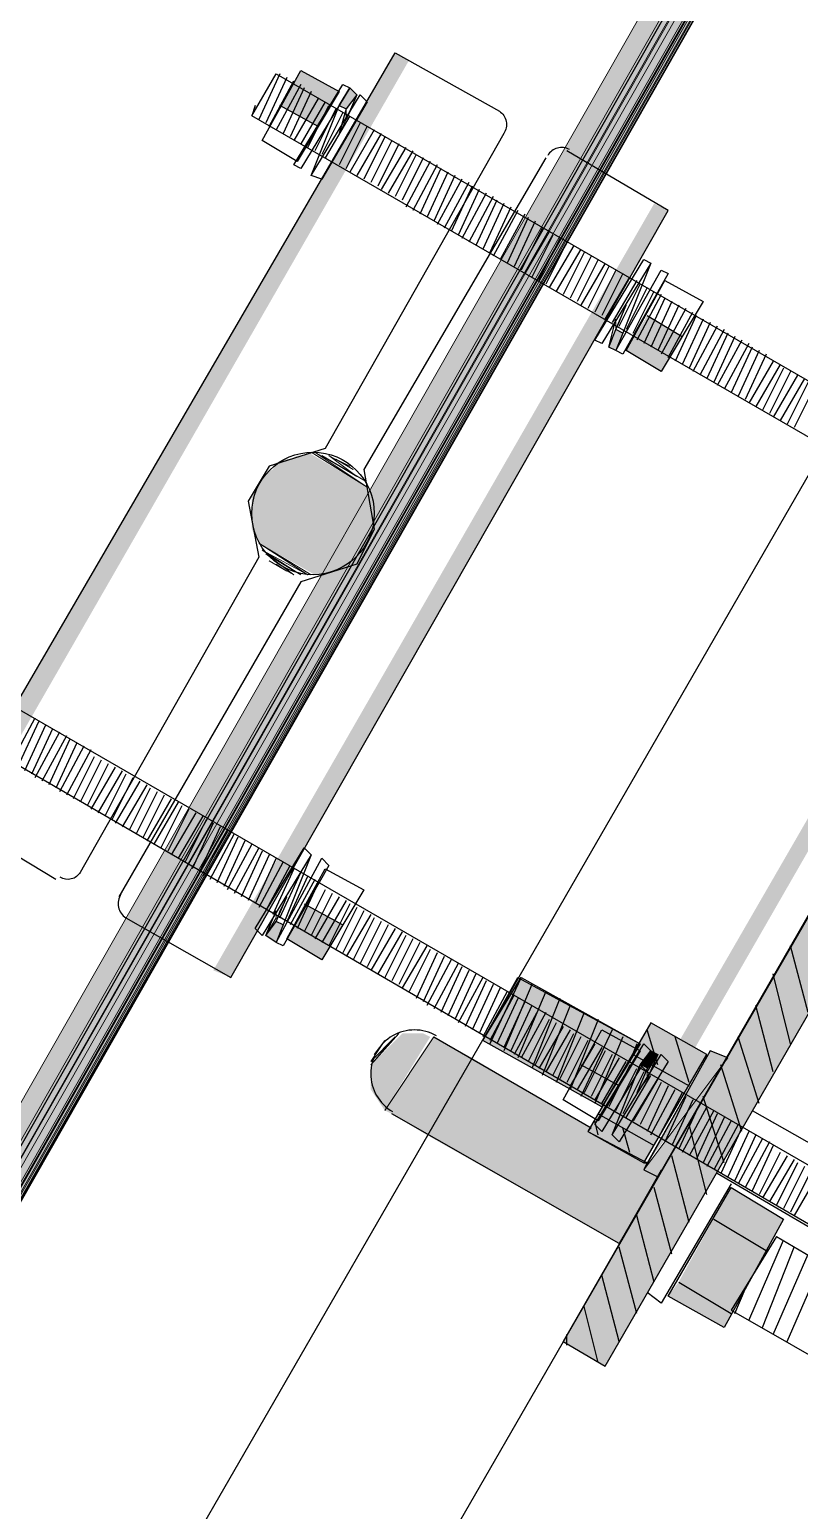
# Model space of a CAD drawing. Header units: feet. Extents: x -17 to 661, y -41 to 600.
# Drawn here: x 654.7316 to 654.915, y 569.7749 to 570.1273 of the extents above; entities that cross this region are included whole.
import ezdxf

# ---------------------------------------------------------------- set-up
doc = ezdxf.new("R2010")
doc.units = ezdxf.units.FT
doc.header["$MEASUREMENT"] = 0
doc.layers.add('PDF2_0', color=7, linetype='Continuous', true_color=0x767676)
doc.layers.add('PDF2_x-model-project-components-MET$Enclosure$Exteriopr$Views', color=7, linetype='Continuous')

msp = doc.modelspace()

# ---------------------------------------------------------------- linework, layer by layer
at = {"layer": 'PDF2_0', "color": 7, "lineweight": 25}
msp.add_lwpolyline([(655.4671976301834, 570.974439222131), (654.0653199465014, 568.545832981787), (654.1111569465029, 568.5199975817873), (655.5129357465012, 570.9485251817873), (655.4673059832567, 570.9743778320662)], dxfattribs=at)
at = {"layer": 'PDF2_0', "color": 252, "lineweight": 25}
for points in [[(654.7378737465006, 569.925109981787), (654.7128717465021, 569.940111181787), (654.8187135465014, 570.1217923817871), (654.8435078943039, 570.107955692557, -0.4150825534208752), (654.8445489465012, 570.1026241817872), (654.8020455465012, 570.0276181817871), (654.7887111465025, 570.0234511817871), (654.783710746502, 570.015117181787), (654.7862109465023, 570.0017827817874), (654.7437075465023, 569.9267767817873, -0.4150559554871052), (654.7389156090103, 569.9256123719751)], [(654.7533829201348, 569.9215775908019, 0.4150825534379539), (654.7545417465008, 569.915942581787), (654.7795437465029, 569.901774781787), (654.8837187464997, 570.0842893817871), (654.8595501465024, 570.0984571817871)], [(654.9037203465014, 569.8701055817874), (654.9345561465016, 569.8526041817872, 0.9999990702729509), (655.0051847493014, 569.974847723885)]]:
    msp.add_lwpolyline(points, format="xyb", dxfattribs=at)
for points in [[(655.0403979465009, 569.9592793817874), (654.7845441464997, 570.1067911817872), (654.7903779465014, 570.1167919817872), (655.0520655465007, 569.9659465817872), (655.1137371465011, 569.930110381787), (655.107903346503, 569.9201095817871)], [(654.7962117465031, 570.1176253817871), (654.8053791465027, 570.1126249817871), (654.7953783465018, 570.0959569817874), (654.7870443464999, 570.1009573817873)], [(654.8062125465003, 570.114291781787), (654.8078793465029, 570.113458381787), (654.7962117465031, 570.0942901817871), (654.7945449465005, 570.0951235817874)], [(654.8728845465012, 570.0501199817872), (654.8712177465022, 570.0509533817872), (654.8820519465007, 570.0701215817871), (654.8837187464997, 570.0692881817872)], [(654.8820519465007, 570.0459529817872), (654.8737179465024, 570.0509533817872), (654.882885346502, 570.0676213817869), (654.8920527465016, 570.0626209817874)], [(654.8587167465012, 569.8151011817872), (654.868717546502, 569.8092673817873), (655.008728746503, 570.0517867817871), (654.9987279465022, 570.0584539817874)], [(654.9595581465001, 569.8184347817873), (654.7037043465025, 569.9667799817871), (654.7095381465006, 569.976780781787), (654.9712257464998, 569.8259353817871), (655.0328973465002, 569.7900991817874), (655.0270635465022, 569.779264981787)], [(654.7920447465003, 569.9092753817872), (654.7903779465014, 569.9101087817871), (654.8012121464999, 569.930110381787), (654.8028789465025, 569.9284435817872)], [(654.8012121464999, 569.9059417817871), (654.7928781465016, 569.910942181787), (654.8020455465012, 569.9276101817873), (654.8112129465007, 569.9226097817873)], [(654.8928861465029, 569.883439981787), (654.8795517465005, 569.8909405817872), (654.8645505465029, 569.8651051817869), (654.8778849465016, 569.8576045817872)], [(654.8678841465007, 569.8892737817873), (654.8770515465003, 569.8842733817874), (654.8670507465031, 569.8676053817871), (654.8587167465012, 569.8726057817871)], [(654.8778849465016, 569.8859401817872), (654.8795517465005, 569.8842733817874), (654.8678841465007, 569.8651051817869), (654.8662173465018, 569.8667719817872)], [(654.8987199465009, 569.8517707817873), (654.911220946502, 569.8442701817871), (654.897053146502, 569.8184347817873), (654.8837187464997, 569.8259353817871)]]:
    msp.add_lwpolyline(points, close=True, dxfattribs=at)
for points in [[(654.7912113465027, 570.1167919817872), (654.7862109465023, 570.1059577817873)], [(654.7928781465016, 570.1159585817873), (654.7878777465012, 570.1051243817874)], [(654.7887111465025, 570.104290981787), (654.7945449465005, 570.1151251817873)], [(654.7962117465031, 570.114291781787), (654.7903779465014, 570.1034575817871)], [(654.7970451465007, 570.113458381787), (654.7920447465003, 570.1026241817872)], [(654.7987119464997, 570.1126249817871), (654.7937115465029, 570.1017907817873)], [(654.7987119464997, 570.0926233817872), (654.8103795465031, 570.1117915817872), (654.812046346502, 570.1101247817874), (654.8012121464999, 570.0917899817873), (654.7987119464997, 570.0926233817872), (654.8053791465027, 570.1092913817874), (654.8070459465016, 570.1084579817871)], [(654.8053791465027, 570.1092913817874), (654.8078793465029, 570.113458381787), (654.8095461465018, 570.1117915817872), (654.8070459465016, 570.1084579817871), (654.8053791465027, 570.1026241817872)], [(654.8095461465018, 570.1117915817872), (654.8070459465016, 570.1059577817873)], [(654.785377546501, 570.1092913817874), (654.7845441464997, 570.1067911817872)], [(654.8003787465022, 570.104290981787), (654.7912113465027, 570.1092913817874)], [(654.8003787465022, 570.1109581817873), (654.7945449465005, 570.1009573817873)], [(654.8020455465012, 570.1101247817874), (654.7962117465031, 570.100123981787)], [(654.797878546502, 570.099290581787), (654.8028789465025, 570.1092913817874)], [(654.8045457465014, 570.1084579817871), (654.799545346501, 570.0984571817871)], [(654.8062125465003, 570.1076245817871), (654.8012121464999, 570.0976237817872)], [(654.8078793465029, 570.1067911817872), (654.8020455465012, 570.0967903817873)], [(654.8095461465018, 570.1059577817873), (654.8037123465001, 570.0959569817869)], [(654.8103795465031, 570.1051243817874), (654.8053791465027, 570.0951235817874)], [(654.8070459465016, 570.0942901817871), (654.812046346502, 570.104290981787)], [(654.813713146501, 570.1034575817871), (654.8078793465029, 570.0934567817872)], [(654.8153799464999, 570.1026241817872), (654.8095461465018, 570.0926233817872)], [(654.8162133465012, 570.1017907817873), (654.8112129465007, 570.0917899817873)], [(654.8178801465001, 570.1009573817873), (654.8128797464997, 570.0909565817874)], [(654.8195469465027, 570.100123981787), (654.8145465465022, 570.090123181787)], [(654.8212137465016, 570.099290581787), (654.8153799464999, 570.0892897817871)], [(654.8228805465005, 570.0984571817871), (654.8170467465025, 570.0884563817872)], [(654.8237139465018, 570.0976237817872), (654.8187135465014, 570.0876229817873)], [(654.854549746502, 570.0967903817873), (654.8112129465007, 570.0226177817872), (654.813713146501, 570.0084499817872), (654.8095461465018, 570.0001159817871), (654.7962117465031, 569.9959489817875), (654.7528749465018, 569.9209429817874)], [(654.8253807465007, 570.0967903817873), (654.8203803465003, 570.0867895817873)], [(654.8270475464997, 570.0959569817869), (654.8212137465016, 570.085122781787)], [(654.8287143465022, 570.0951235817874), (654.8228805465005, 570.0842893817871)], [(654.8295477464999, 570.0942901817871), (654.8245473465031, 570.0834559817872)], [(654.8312145465025, 570.0934567817872), (654.826214146502, 570.0826225817873)], [(654.8328813465014, 570.0926233817872), (654.827880946501, 570.0817891817869)], [(654.8345481465003, 570.0917899817873), (654.8287143465022, 570.0809557817875)], [(654.8362149465029, 570.0909565817874), (654.8303811465012, 570.0801223817871)], [(654.8370483465005, 570.090123181787), (654.8320479465001, 570.0792889817872)], [(654.8387151465031, 570.0892897817871), (654.8337147465027, 570.0784555817872)], [(654.840381946502, 570.0884563817872), (654.8345481465003, 570.0776221817873)], [(654.842048746501, 570.0876229817873), (654.8362149465029, 570.0767887817874)], [(654.8428821465022, 570.0867895817873), (654.8378817465018, 570.075955381787)], [(654.8445489465012, 570.085956181787), (654.8395485465007, 570.0751219817871)], [(654.8462157465001, 570.085122781787), (654.8412153464997, 570.0742885817872)], [(654.8478825465027, 570.0842893817871), (654.842048746501, 570.0734551817873)], [(654.8495493465016, 570.0834559817872), (654.8437155464999, 570.0726217817873)], [(654.8503827465029, 570.0826225817873), (654.8453823465024, 570.071788381787)], [(654.8520495465018, 570.0817891817869), (654.8470491465014, 570.070954981787)], [(654.8537163465007, 570.0801223817871), (654.8487159465003, 570.0701215817871)], [(654.8553831464997, 570.0792889817872), (654.8495493465016, 570.0692881817872)], [(654.856216546501, 570.0784555817872), (654.8512161465005, 570.0684547817873)], [(654.8578833464999, 570.0776221817873), (654.8528829465031, 570.0676213817869)], [(654.8595501465024, 570.0767887817874), (654.854549746502, 570.0667879817875)], [(654.8612169465014, 570.075955381787), (654.8553831464997, 570.0659545817871)], [(654.8628837465003, 570.0751219817871), (654.8570499465022, 570.0651211817872)], [(654.8637171465016, 570.0742885817872), (654.8587167465012, 570.0642877817872)], [(654.8653839465005, 570.0734551817873), (654.8603835465001, 570.0634543817873)], [(654.8670507465031, 570.0726217817873), (654.8620503465027, 570.0626209817874)], [(654.868717546502, 570.071788381787), (654.8628837465003, 570.061787581787)], [(654.8695509464997, 570.070954981787), (654.8645505465029, 570.0609541817871)], [(654.8795517465005, 570.071788381787), (654.8678841465007, 570.0526201817875), (654.8662173465018, 570.0534535817869), (654.8778849465016, 570.0726217817873), (654.8795517465005, 570.071788381787), (654.8728845465012, 570.0551203817872), (654.8712177465022, 570.0559537817871)], [(654.8712177465022, 570.0701215817871), (654.8662173465018, 570.0601207817872)], [(654.8728845465012, 570.0692881817872), (654.8678841465007, 570.0592873817873)], [(654.868717546502, 570.0584539817874), (654.8745513465001, 570.0684547817873)], [(654.8762181465027, 570.0676213817869), (654.8703843465009, 570.057620581787)], [(654.8720511464999, 570.0567871817871), (654.8770515465003, 570.0667879817875)], [(654.8787183465029, 570.0659545817871), (654.8737179465024, 570.0559537817871)], [(654.8753847465014, 570.0551203817872), (654.8803851465018, 570.0651211817872)], [(654.8820519465007, 570.0642877817872), (654.8762181465027, 570.0534535817869)], [(654.882885346502, 570.0634543817873), (654.8778849465016, 570.0526201817875)], [(654.8845521465009, 570.0626209817874), (654.8795517465005, 570.0517867817871)], [(654.8728845465012, 570.0551203817872), (654.8712177465022, 570.0509533817872), (654.8695509464997, 570.0517867817871), (654.8712177465022, 570.0559537817871), (654.8737179465024, 570.061787581787)], [(654.8787183465029, 570.0592873817873), (654.8870523465012, 570.0542869817873)], [(654.8862189464999, 570.061787581787), (654.8812185465031, 570.0509533817872)], [(654.8878857465024, 570.0609541817871), (654.8820519465007, 570.0501199817872)], [(654.8837187464997, 570.0492865817873), (654.8895525465014, 570.0601207817872)], [(654.8903859465026, 570.0592873817873), (654.8853855465022, 570.0484531817874)], [(654.8695509464997, 570.0517867817871), (654.8712177465022, 570.0584539817874)], [(654.8920527465016, 570.0584539817874), (654.8870523465012, 570.047619781787)], [(654.8937195465005, 570.057620581787), (654.8887191465001, 570.0467863817871)], [(654.8953863465031, 570.0567871817871), (654.8895525465014, 570.0459529817872)], [(654.897053146502, 570.0559537817871), (654.8912193465003, 570.0451195817873)], [(654.8978865464996, 570.0551203817872), (654.8928861465029, 570.0442861817874)], [(654.8995533465022, 570.0542869817873), (654.8945529465018, 570.043452781787)], [(654.9012201465011, 570.0534535817869), (654.8953863465031, 570.0426193817871)], [(654.9028869465001, 570.0526201817875), (654.897053146502, 570.0417859817871)], [(654.9037203465014, 570.0517867817871), (654.8987199465009, 570.0409525817872)], [(654.9053871465003, 570.0509533817872), (654.9003867464999, 570.0401191817873)], [(654.9070539465029, 570.0501199817872), (654.9020535465024, 570.0392857817869)], [(654.9087207465018, 570.0484531817874), (654.9028869465001, 570.0384523817875)], [(654.9103875465007, 570.047619781787), (654.9045537465026, 570.0376189817871)], [(654.911220946502, 570.0467863817871), (654.9062205465016, 570.0367855817872)], [(654.9128877465009, 570.0459529817872), (654.9078873465005, 570.0359521817873)], [(654.9145545464999, 570.0451195817873), (654.9087207465018, 570.0351187817873)], [(654.9162213465024, 570.0442861817874), (654.9103875465007, 570.0342853817874)], [(654.9170547465001, 570.043452781787), (654.9120543464996, 570.033451981787)], [(654.9187215465026, 570.0426193817871), (654.9137211465022, 570.0326185817871)], [(654.7328733465001, 569.9634463817874), (654.727039546502, 569.9526121817871)], [(654.7337067465014, 569.9626129817871), (654.728706346501, 569.9517787817872)], [(654.7353735465003, 569.9617795817871), (654.7303731464999, 569.9509453817873)], [(654.7370403465029, 569.9609461817872), (654.7320399465025, 569.9501119817874)], [(654.7387071465018, 569.9601127817873), (654.7328733465001, 569.9492785817874)], [(654.7403739465008, 569.9592793817874), (654.7345401465027, 569.9484451817871)], [(654.741207346502, 569.958445981787), (654.7362069465016, 569.9476117817871)], [(654.742874146501, 569.9576125817871), (654.7378737465006, 569.9467783817872)], [(654.7445409464999, 569.9567791817872), (654.7387071465018, 569.9459449817873)], [(654.7462077465025, 569.9559457817872), (654.7403739465008, 569.9451115817874)], [(654.7470411465001, 569.954278981787), (654.7420407464997, 569.944278181787)], [(654.7487079465027, 569.953445581787), (654.7437075465023, 569.9434447817871)], [(654.7503747465016, 569.9526121817871), (654.7453743465012, 569.9426113817872)], [(654.7520415465005, 569.9517787817872), (654.7462077465025, 569.9417779817873)], [(654.7537083465031, 569.9509453817873), (654.7478745465014, 569.9409445817873)], [(654.7545417465008, 569.9501119817874), (654.7495413465003, 569.940111181787)], [(654.7562085464997, 569.9492785817874), (654.7512081465029, 569.939277781787)], [(654.7578753465023, 569.9484451817871), (654.7520415465005, 569.9384443817871)], [(654.7595421465012, 569.9476117817871), (654.7537083465031, 569.9376109817872)], [(654.7603755465025, 569.9467783817872), (654.755375146502, 569.9367775817873)], [(654.7620423465014, 569.9459449817873), (654.757041946501, 569.9359441817874)], [(654.7637091465003, 569.9451115817874), (654.7587087464999, 569.9351107817874)], [(654.7653759465029, 569.944278181787), (654.7595421465012, 569.9342773817871)], [(654.7670427465018, 569.9434447817871), (654.7612089465001, 569.9334439817871)], [(654.7678761465031, 569.9426113817872), (654.7628757465027, 569.9326105817872)], [(654.769542946502, 569.9417779817873), (654.7645425465016, 569.9317771817873)], [(654.771209746501, 569.9409445817873), (654.7653759465029, 569.9309437817874)], [(654.7728765464999, 569.940111181787), (654.7670427465018, 569.930110381787)], [(654.7737099465012, 569.939277781787), (654.7687095465008, 569.9292769817871)], [(654.7753767465001, 569.9384443817871), (654.7703763464997, 569.9276101817873)], [(654.7770435465027, 569.9376109817872), (654.7720431465023, 569.9267767817873)], [(654.7787103465016, 569.9367775817873), (654.7728765464999, 569.925943381787)], [(654.7803771465005, 569.9359441817874), (654.7745433465025, 569.925109981787)], [(654.7812105465018, 569.9351107817874), (654.7762101465014, 569.9242765817871)], [(654.7828773465008, 569.9342773817871), (654.7778769465003, 569.9234431817872)], [(654.7845441464997, 569.9334439817871), (654.7787103465016, 569.9226097817873)], [(654.7862109465023, 569.9326105817872), (654.7803771465005, 569.9217763817869)], [(654.7987119464997, 569.9309437817874), (654.7870443464999, 569.911775581787), (654.785377546501, 569.9134423817873), (654.7970451465007, 569.9326105817872), (654.7987119464997, 569.9309437817874), (654.7920447465003, 569.9142757817872), (654.7903779465014, 569.9151091817871)], [(654.7870443464999, 569.9317771817873), (654.7820439465031, 569.9209429817874)], [(654.7887111465025, 569.9309437817874), (654.783710746502, 569.9201095817871)], [(654.7903779465014, 569.930110381787), (654.785377546501, 569.9192761817872)], [(654.7920447465003, 569.9292769817871), (654.7862109465023, 569.9184427817872)], [(654.7878777465012, 569.9176093817873), (654.7937115465029, 569.9284435817872)], [(654.7945449465005, 569.9276101817873), (654.7895445465001, 569.9167759817874)], [(654.7912113465027, 569.915942581787), (654.7962117465031, 569.9267767817873)], [(654.797878546502, 569.925943381787), (654.7928781465016, 569.9151091817871)], [(654.799545346501, 569.925109981787), (654.7937115465029, 569.9142757817872)], [(654.8003787465022, 569.9242765817871), (654.7953783465018, 569.9134423817873)], [(654.8020455465012, 569.9226097817873), (654.7970451465007, 569.9126089817873)], [(654.8037123465001, 569.9217763817869), (654.7987119464997, 569.911775581787)], [(654.7920447465003, 569.9142757817872), (654.7903779465014, 569.9101087817871), (654.7878777465012, 569.911775581787), (654.7903779465014, 569.9151091817871), (654.7928781465016, 569.9209429817874)], [(654.7970451465007, 569.9192761817872), (654.8062125465003, 569.9142757817872)], [(654.8053791465027, 569.9209429817874), (654.799545346501, 569.910942181787)], [(654.8070459465016, 569.9201095817871), (654.8012121464999, 569.9101087817871)], [(654.8078793465029, 569.9192761817872), (654.8028789465025, 569.9092753817872)], [(654.8095461465018, 569.9184427817872), (654.8045457465014, 569.9084419817873)], [(654.7878777465012, 569.911775581787), (654.7903779465014, 569.9176093817873)], [(654.8112129465007, 569.9176093817873), (654.8062125465003, 569.9076085817869)], [(654.8128797464997, 569.9167759817874), (654.8070459465016, 569.9067751817875)], [(654.813713146501, 569.915942581787), (654.8087127465005, 569.9059417817871)], [(654.8153799464999, 569.9151091817871), (654.8103795465031, 569.9051083817872)], [(654.8170467465025, 569.9142757817872), (654.812046346502, 569.9042749817872)], [(654.8187135465014, 569.9134423817873), (654.8128797464997, 569.9034415817873)], [(654.8203803465003, 569.9126089817873), (654.8145465465022, 569.9026081817874)], [(654.8212137465016, 569.911775581787), (654.8162133465012, 569.901774781787)], [(654.8228805465005, 569.910942181787), (654.8178801465001, 569.9009413817871)], [(654.8245473465031, 569.9101087817871), (654.8195469465027, 569.9001079817872)], [(654.826214146502, 569.9092753817872), (654.8203803465003, 569.8992745817873)], [(654.8270475464997, 569.9084419817873), (654.8220471465029, 569.8984411817873)], [(654.8287143465022, 569.9076085817869), (654.8237139465018, 569.896774381787)], [(654.9170547465001, 569.8934407817869), (654.9128877465009, 569.9092753817872)], [(654.8303811465012, 569.9067751817875), (654.8253807465007, 569.8959409817871)], [(654.8320479465001, 569.9059417817871), (654.826214146502, 569.8951075817872)], [(654.8337147465027, 569.9051083817872), (654.827880946501, 569.8942741817873)], [(654.8345481465003, 569.9042749817872), (654.8295477464999, 569.8934407817869)], [(654.8362149465029, 569.9034415817873), (654.8312145465025, 569.8926073817875)], [(654.8378817465018, 569.9026081817874), (654.8328813465014, 569.8917739817871)], [(654.8395485465007, 569.901774781787), (654.8337147465027, 569.8909405817872)], [(654.840381946502, 569.9009413817871), (654.8353815465016, 569.8901071817872)], [(654.8395485465007, 569.8867735817871), (654.8487159465003, 569.901774781787), (654.8770515465003, 569.8859401817872), (654.8678841465007, 569.8709389817873), (654.8395485465007, 569.8867735817871), (654.8478825465027, 569.901774781787), (654.8770515465003, 569.8859401817872)], [(654.8487159465003, 569.901774781787), (654.8412153464997, 569.8859401817872)], [(654.9128877465009, 569.8859401817872), (654.9087207465018, 569.9026081817874)], [(654.842048746501, 569.9001079817872), (654.8370483465005, 569.8892737817873)], [(654.8437155464999, 569.8992745817873), (654.8387151465031, 569.8884403817874)], [(654.8453823465024, 569.8984411817873), (654.8395485465007, 569.887606981787)], [(654.8470491465014, 569.897607781787), (654.8412153464997, 569.8867735817871)], [(654.8478825465027, 569.896774381787), (654.8428821465022, 569.8859401817872)], [(654.8512161465005, 569.9001079817872), (654.8445489465012, 569.8842733817874)], [(654.854549746502, 569.8984411817873), (654.8478825465027, 569.8826065817871)], [(654.8578833464999, 569.896774381787), (654.8512161465005, 569.8801063817873)], [(654.8495493465016, 569.8959409817871), (654.8445489465012, 569.8851067817873)], [(654.8512161465005, 569.8951075817872), (654.8462157465001, 569.8842733817874)], [(654.8528829465031, 569.8942741817873), (654.8470491465014, 569.883439981787)], [(654.854549746502, 569.8934407817869), (654.8487159465003, 569.8826065817871)], [(654.8603835465001, 569.8951075817872), (654.8537163465007, 569.8784395817875)], [(654.8637171465016, 569.8934407817869), (654.8570499465022, 569.8767727817872)], [(654.9087207465018, 569.8792729817869), (654.9045537465026, 569.8951075817872)], [(654.8553831464997, 569.8917739817871), (654.8503827465029, 569.8817731817871)], [(654.8570499465022, 569.8909405817872), (654.8520495465018, 569.8809397817872)], [(654.8587167465012, 569.8901071817872), (654.8528829465031, 569.8801063817873)], [(654.8670507465031, 569.8917739817871), (654.8603835465001, 569.8751059817873)], [(654.827880946501, 569.887606981787), (654.8653839465005, 569.8659385817873), (654.8645505465029, 569.8651051817869), (654.8787183465029, 569.8576045817872), (654.8778849465016, 569.8559377817874), (654.8812185465031, 569.8542709817871), (654.8720511464999, 569.8384363817872), (654.8178801465001, 569.869272181787)], [(654.8603835465001, 569.8892737817873), (654.854549746502, 569.8792729817869)], [(654.856216546501, 569.8784395817875), (654.8612169465014, 569.8884403817874)], [(654.8628837465003, 569.887606981787), (654.8578833464999, 569.8776061817871)], [(654.8645505465029, 569.8867735817871), (654.8595501465024, 569.8767727817872)], [(654.8703843465009, 569.8892737817873), (654.8628837465003, 569.873439181787)], [(654.8728845465012, 569.887606981787), (654.8662173465018, 569.8717723817872)], [(654.8812185465031, 569.8809397817872), (654.8787183465029, 569.8892737817873)], [(654.8887191465001, 569.8767727817872), (654.8853855465022, 569.887606981787)], [(654.9053871465003, 569.8717723817872), (654.9003867464999, 569.887606981787)], [(654.8662173465018, 569.8859401817872), (654.8603835465001, 569.8759393817872)], [(654.8678841465007, 569.8851067817873), (654.8620503465027, 569.8751059817873)], [(654.868717546502, 569.8842733817874), (654.8637171465016, 569.8742725817874)], [(654.8703843465009, 569.883439981787), (654.8653839465005, 569.873439181787)], [(654.8703843465009, 569.8642717817875), (654.8820519465007, 569.883439981787), (654.8837187464997, 569.8817731817871), (654.8720511464999, 569.8626049817872), (654.8703843465009, 569.8642717817875), (654.8770515465003, 569.8809397817872), (654.8787183465029, 569.8792729817869)], [(654.8762181465027, 569.8859401817872), (654.8745513465001, 569.8817731817871)], [(654.8753847465014, 569.883439981787), (654.8887191465001, 569.8759393817872)], [(654.8770515465003, 569.8809397817872), (654.8795517465005, 569.8842733817874), (654.8812185465031, 569.883439981787), (654.8787183465029, 569.8801063817873), (654.8762181465027, 569.8742725817874)], [(654.8978865464996, 569.8826065817871), (654.8937195465005, 569.8842733817874), (654.8778849465016, 569.8559377817874)], [(654.8812185465031, 569.883439981787), (654.8787183465029, 569.8776061817871)], [(654.8720511464999, 569.8759393817872), (654.8628837465003, 569.8809397817872)], [(654.8720511464999, 569.8826065817871), (654.8662173465018, 569.8726057817871)], [(654.8678841465007, 569.8717723817872), (654.8737179465024, 569.8817731817871)], [(654.8745513465001, 569.8809397817872), (654.8695509464997, 569.8709389817873)], [(654.8712177465022, 569.8701055817874), (654.8762181465027, 569.8801063817873)], [(654.8778849465016, 569.8792729817869), (654.8728845465012, 569.869272181787)], [(654.9012201465011, 569.8651051817869), (654.8962197465007, 569.8809397817872)], [(654.8737179465024, 569.8684387817871), (654.8795517465005, 569.8784395817875)], [(654.8812185465031, 569.8776061817871), (654.8753847465014, 569.8676053817871)], [(654.8820519465007, 569.8767727817872), (654.8770515465003, 569.8667719817872)], [(654.8837187464997, 569.8759393817872), (654.8787183465029, 569.8651051817869)], [(654.8795517465005, 569.8642717817875), (654.8853855465022, 569.8751059817873)], [(654.8870523465012, 569.8742725817874), (654.8812185465031, 569.8634383817871)], [(654.8878857465024, 569.873439181787), (654.882885346502, 569.8626049817872)], [(654.8895525465014, 569.8726057817871), (654.8845521465009, 569.8617715817873)], [(654.897053146502, 569.8576045817872), (654.8920527465016, 569.873439181787)], [(654.8670507465031, 569.869272181787), (654.8803851465018, 569.8617715817873)], [(654.8912193465003, 569.8717723817872), (654.8862189464999, 569.8609381817873)], [(654.8928861465029, 569.8709389817873), (654.8870523465012, 569.8601047817874)], [(654.8945529465018, 569.8701055817874), (654.8887191465001, 569.859271381787)], [(654.8953863465031, 569.869272181787), (654.8903859465026, 569.8584379817871)], [(654.8670507465031, 569.8642717817875), (654.8662173465018, 569.8676053817871)], [(654.8745513465001, 569.8601047817874), (654.8728845465012, 569.8659385817873)], [(654.8928861465029, 569.8501039817875), (654.8887191465001, 569.8667719817872)], [(654.897053146502, 569.8684387817871), (654.8920527465016, 569.8576045817872)], [(654.8987199465009, 569.8676053817871), (654.8928861465029, 569.8567711817873)], [(654.9003867464999, 569.8667719817872), (654.8945529465018, 569.8559377817874)], [(654.9012201465011, 569.8659385817873), (654.8962197465007, 569.855104381787)], [(654.9028869465001, 569.8651051817869), (654.8978865464996, 569.8542709817871)], [(654.9045537465026, 569.8642717817875), (654.8995533465022, 569.8534375817871)], [(654.9062205465016, 569.8634383817871), (654.9003867464999, 569.8526041817872)], [(654.9078873465005, 569.8626049817872), (654.9020535465024, 569.8517707817873)], [(654.9087207465018, 569.8617715817873), (654.9037203465014, 569.8509373817869)], [(654.8887191465001, 569.8434367817872), (654.8845521465009, 569.859271381787)], [(654.9103875465007, 569.8601047817874), (654.9053871465003, 569.8501039817875)], [(654.9120543464996, 569.859271381787), (654.9062205465016, 569.8492705817871)], [(654.9137211465022, 569.8584379817871), (654.9078873465005, 569.8484371817872)], [(654.8778849465016, 569.8576045817872), (654.8787183465029, 569.8576045817872)], [(654.925388746502, 569.8376029817873), (654.8953863465031, 569.855104381787)], [(654.9145545464999, 569.8576045817872), (654.9095541465031, 569.8476037817873)], [(654.9162213465024, 569.8567711817873), (654.911220946502, 569.8467703817873)], [(654.9178881465014, 569.8559377817874), (654.9128877465009, 569.8459369817874)], [(654.9195549465003, 569.855104381787), (654.9137211465022, 569.845103581787)], [(654.8987199465009, 569.8526041817872), (654.8820519465007, 569.8242685817872), (654.8787183465029, 569.826768781787)], [(654.8845521465009, 569.8359361817875), (654.8803851465018, 569.8517707817873)], [(654.8803851465018, 569.8292689817872), (654.8762181465027, 569.845103581787)], [(654.8945529465018, 569.8442701817871), (654.9070539465029, 569.8367695817869)], [(654.8762181465027, 569.8217683817875), (654.8720511464999, 569.8376029817873)], [(654.9095541465031, 569.8401031817871), (654.8987199465009, 569.822601781787)], [(654.9028869465001, 569.8201015817872), (654.911220946502, 569.8392697817872)], [(654.9062205465016, 569.8184347817873), (654.9137211465022, 569.8376029817873)], [(654.9095541465031, 569.8401031817871), (654.9378897465031, 569.8234351817873), (654.9278889465022, 569.8059337817872), (654.9353895465028, 569.8251019817872)], [(654.9087207465018, 569.816767981787), (654.9170547465001, 569.8359361817875)], [(654.9120543464996, 569.8151011817872), (654.9203883465016, 569.8342693817872)], [(654.8720511464999, 569.8151011817872), (654.8678841465007, 569.830935781787)], [(654.8862189464999, 569.8292689817872), (654.8987199465009, 569.8217683817875)], [(654.8995533465022, 569.8217683817875), (654.9020535465024, 569.8276021817874)], [(654.8670507465031, 569.8101007817872), (654.8637171465016, 569.8234351817873)], [(654.8987199465009, 569.822601781787), (654.9278889465022, 569.8059337817872)], [(654.8595501465024, 569.8142677817873), (654.8595501465024, 569.816767981787)]]:
    msp.add_lwpolyline(points, dxfattribs=at)
at = {"layer": 'PDF2_0', "color": 252, "lineweight": 0}
for points in [[(654.8095461465018, 570.1117915817872), (654.8078793465029, 570.1076245817871), (654.8070459465016, 570.1059577817873), (654.8070459465016, 570.1084579817871)], [(654.8070459465016, 570.1084579817871), (654.8053791465027, 570.1092913817874)], [(654.8053791465027, 570.1026241817872), (654.8070459465016, 570.1059577817873)], [(654.8737179465024, 570.061787581787), (654.8720511464999, 570.057620581787), (654.8712177465022, 570.0559537817871), (654.8712177465022, 570.0584539817874)], [(654.8695509464997, 570.0517867817871), (654.8712177465022, 570.0559537817871)], [(654.8712177465022, 570.0559537817871), (654.8728845465012, 570.0551203817872)], [(654.8078793465029, 570.0234511817871), (654.8045457465014, 570.0251179817869), (654.8087127465005, 570.0226177817872), (654.8028789465025, 570.0259513817873), (654.8095461465018, 570.0209509817873), (654.8012121464999, 570.0259513817873), (654.8112129465007, 570.0201175817874), (654.799545346501, 570.0267847817872), (654.812046346502, 570.0184507817871), (654.7987119464997, 570.0267847817872)], [(654.7903779465014, 570.0001159817871), (654.7928781465016, 569.9984491817872), (654.7887111465025, 570.000949381787), (654.7945449465005, 569.9976157817873), (654.7878777465012, 570.0026161817873), (654.7962117465031, 569.9976157817873), (654.7870443464999, 570.0034495817872), (654.797878546502, 569.9976157817873), (654.7862109465023, 570.005116381787), (654.7987119464997, 569.9976157817873)], [(654.7928781465016, 569.9209429817874), (654.7912113465027, 569.9176093817873), (654.7903779465014, 569.9151091817871)], [(654.7878777465012, 569.911775581787), (654.7903779465014, 569.915942581787), (654.7903779465014, 569.9176093817873)], [(654.7903779465014, 569.9151091817871), (654.7920447465003, 569.9142757817872)], [(654.8478825465027, 569.901774781787), (654.8395485465007, 569.8867735817871)], [(654.8795517465005, 569.8909405817872), (654.8678841465007, 569.8709389817873)], [(654.8195469465027, 569.8884403817874), (654.8128797464997, 569.8809397817872), (654.8187135465014, 569.887606981787), (654.8128797464997, 569.8817731817871), (654.8162133465012, 569.8867735817871), (654.813713146501, 569.883439981787)], [(654.827880946501, 569.887606981787), (654.8162133465012, 569.8701055817874)], [(654.8778849465016, 569.8576045817872), (654.8928861465029, 569.883439981787)], [(654.8937195465005, 569.8842733817874), (654.8787183465029, 569.8576045817872)], [(654.8812185465031, 569.883439981787), (654.8787183465029, 569.8792729817869)], [(654.8787183465029, 569.8792729817869), (654.8770515465003, 569.8809397817872)], [(654.8978865464996, 569.8826065817871), (654.8778849465016, 569.8559377817874)], [(654.8787183465029, 569.8776061817871), (654.8787183465029, 569.8801063817873)], [(654.8762181465027, 569.8742725817874), (654.8787183465029, 569.8776061817871)], [(654.8820519465007, 569.8559377817874), (654.8720511464999, 569.8384363817872)]]:
    msp.add_lwpolyline(points, dxfattribs=at)
at = {"layer": 'PDF2_0', "color": 252, "lineweight": 25}
msp.add_circle((654.7991286219003, 570.0122002751946), 0.01458444758899384, dxfattribs=at)
for centre, radius, start, end in [((654.85829989798, 570.0955394239572), 0.003751108338726597, 60.00649309585494, 150.1712327801048), ((654.8232970743993, 569.8788569239964), 0.01041700530452784, 59.99932090484583, 240.0044925854128)]:
    msp.add_arc(centre, radius, start, end, dxfattribs=at)
at = {"layer": 'PDF2_0', "color": 7, "true_color": 0xffffff, "transparency": 33554559}
for points in [[(655.0862349465024, 570.4851547817871), (655.0820679464996, 570.4901551817875), (654.5311905465023, 569.5242445817871)], [(654.538691146503, 569.5234111817872), (655.0862349465024, 570.4851547817871), (654.5311905465023, 569.5242445817871)], [(655.0862349465024, 570.4743205817872), (654.538691146503, 569.5234111817872), (655.0862349465024, 570.4851547817871)], [(654.5545257465019, 569.5417459817872), (655.0862349465024, 570.4743205817872), (654.538691146503, 569.5234111817872)]]:
    msp.add_solid(points, dxfattribs=at)
at = {"layer": 'PDF2_0', "color": 252, "transparency": 33554559}
for points in [[(654.7128717465021, 569.940111181787), (654.7170387465012, 569.9376109817872), (654.8187135465014, 570.1217923817871)], [(654.7170387465012, 569.9376109817872), (654.8187135465014, 570.1217923817871), (654.8220471465029, 570.1201255817873)], [(654.7912113465027, 570.1092913817874), (654.8003787465022, 570.104290981787), (654.7962117465031, 570.1176253817871)], [(654.8003787465022, 570.104290981787), (654.7962117465031, 570.1176253817871), (654.8053791465027, 570.1126249817871)], [(654.8053791465027, 570.1092913817874), (654.8070459465016, 570.1084579817871), (654.8078793465029, 570.113458381787)], [(654.8070459465016, 570.1084579817871), (654.8078793465029, 570.113458381787), (654.8095461465018, 570.1117915817872)], [(654.7753767465001, 569.9034415817873), (654.7795437465029, 569.901774781787), (654.8803851465018, 570.085956181787)], [(654.7795437465029, 569.901774781787), (654.8803851465018, 570.085956181787), (654.8837187464997, 570.0842893817871)], [(654.8737179465024, 570.0509533817872), (654.8820519465007, 570.0459529817872), (654.8787183465029, 570.0592873817873)], [(654.8820519465007, 570.0459529817872), (654.8787183465029, 570.0592873817873), (654.8870523465012, 570.0542869817873)], [(654.9987279465022, 570.0584539817874), (654.8587167465012, 569.8151011817872), (655.008728746503, 570.0517867817871)], [(654.8695509464997, 570.0517867817871), (654.8712177465022, 570.0509533817872), (654.8712177465022, 570.0559537817871)], [(654.8712177465022, 570.0509533817872), (654.8712177465022, 570.0559537817871), (654.8728845465012, 570.0551203817872)], [(654.8587167465012, 569.8151011817872), (655.008728746503, 570.0517867817871), (654.868717546502, 569.8092673817873)], [(654.8662173465018, 569.8517707817873), (654.8695509464997, 569.8492705817871), (654.9712257464998, 570.033451981787)], [(654.8695509464997, 569.8492705817871), (654.9712257464998, 570.033451981787), (654.9745593465013, 570.0317851817872)], [(654.7895445465001, 570.0226177817872), (654.8128797464997, 570.0092833817871), (654.7903779465014, 570.0242845817875)], [(654.7903779465014, 570.0242845817875), (654.813713146501, 570.0109501817869), (654.7920447465003, 570.0251179817869)], [(654.8128797464997, 570.0092833817871), (654.7903779465014, 570.0242845817875), (654.813713146501, 570.0109501817869)], [(654.813713146501, 570.0109501817869), (654.7920447465003, 570.0251179817869), (654.813713146501, 570.0126169817872)], [(654.7920447465003, 570.0251179817869), (654.813713146501, 570.0126169817872), (654.7937115465029, 570.0251179817869)], [(654.7937115465029, 570.0251179817869), (654.8128797464997, 570.0142837817871), (654.7953783465018, 570.0259513817873)], [(654.813713146501, 570.0126169817872), (654.7937115465029, 570.0251179817869), (654.8128797464997, 570.0142837817871)], [(654.8128797464997, 570.0142837817871), (654.7953783465018, 570.0259513817873), (654.8128797464997, 570.0159505817874)], [(654.7953783465018, 570.0259513817873), (654.8128797464997, 570.0159505817874), (654.7970451465007, 570.0259513817873)], [(654.7970451465007, 570.0259513817873), (654.812046346502, 570.0167839817873), (654.797878546502, 570.0267847817872)], [(654.8128797464997, 570.0159505817874), (654.7970451465007, 570.0259513817873), (654.812046346502, 570.0167839817873)], [(654.812046346502, 570.0167839817873), (654.797878546502, 570.0267847817872), (654.812046346502, 570.0184507817871)], [(654.7862109465023, 570.019284181787), (654.8112129465007, 570.0042829817871), (654.7870443464999, 570.0201175817874)], [(654.7870443464999, 570.0201175817874), (654.812046346502, 570.0059497817874), (654.7878777465012, 570.0217843817873)], [(654.8112129465007, 570.0042829817871), (654.7870443464999, 570.0201175817874), (654.812046346502, 570.0059497817874)], [(654.7878777465012, 570.0217843817873), (654.8128797464997, 570.0076165817873), (654.7895445465001, 570.0226177817872)], [(654.812046346502, 570.0059497817874), (654.7878777465012, 570.0217843817873), (654.8128797464997, 570.0076165817873)], [(654.8128797464997, 570.0076165817873), (654.7895445465001, 570.0226177817872), (654.8128797464997, 570.0092833817871)], [(654.7845441464997, 570.0159505817874), (654.8095461465018, 570.0017827817874), (654.785377546501, 570.0176173817872)], [(654.785377546501, 570.0176173817872), (654.8103795465031, 570.0034495817872), (654.7862109465023, 570.019284181787)], [(654.8095461465018, 570.0017827817874), (654.785377546501, 570.0176173817872), (654.8103795465031, 570.0034495817872)], [(654.8103795465031, 570.0034495817872), (654.7862109465023, 570.019284181787), (654.8112129465007, 570.0042829817871)], [(654.7845441464997, 570.0142837817871), (654.8087127465005, 570.000949381787), (654.7845441464997, 570.0159505817874)], [(654.8087127465005, 570.000949381787), (654.7845441464997, 570.0159505817874), (654.8095461465018, 570.0017827817874)], [(654.7845441464997, 570.0126169817872), (654.8070459465016, 570.0001159817871), (654.7845441464997, 570.0142837817871)], [(654.8070459465016, 570.0001159817871), (654.7845441464997, 570.0142837817871), (654.8087127465005, 570.000949381787)], [(654.7845441464997, 570.0109501817869), (654.8053791465027, 569.9992825817872), (654.7845441464997, 570.0126169817872)], [(654.8053791465027, 569.9992825817872), (654.7845441464997, 570.0126169817872), (654.8070459465016, 570.0001159817871)], [(654.7845441464997, 570.0092833817871), (654.8045457465014, 569.9984491817872), (654.7845441464997, 570.0109501817869)], [(654.8045457465014, 569.9984491817872), (654.7845441464997, 570.0109501817869), (654.8053791465027, 569.9992825817872)], [(654.7845441464997, 570.0084499817872), (654.8028789465025, 569.9976157817873), (654.7845441464997, 570.0092833817871)], [(654.8028789465025, 569.9976157817873), (654.7845441464997, 570.0092833817871), (654.8045457465014, 569.9984491817872)], [(654.785377546501, 570.0067831817873), (654.8012121464999, 569.9976157817873), (654.7845441464997, 570.0084499817872)], [(654.8012121464999, 569.9976157817873), (654.7845441464997, 570.0084499817872), (654.8028789465025, 569.9976157817873)], [(654.7862109465023, 570.005116381787), (654.799545346501, 569.9976157817873), (654.785377546501, 570.0067831817873)], [(654.799545346501, 569.9976157817873), (654.785377546501, 570.0067831817873), (654.8012121464999, 569.9976157817873)], [(654.7928781465016, 569.910942181787), (654.8012121464999, 569.9059417817871), (654.7970451465007, 569.9192761817872)], [(654.8012121464999, 569.9059417817871), (654.7970451465007, 569.9192761817872), (654.8062125465003, 569.9142757817872)], [(654.7878777465012, 569.911775581787), (654.7903779465014, 569.9101087817871), (654.7903779465014, 569.9151091817871)], [(654.7903779465014, 569.9101087817871), (654.7903779465014, 569.9151091817871), (654.7920447465003, 569.9142757817872)], [(654.8478825465027, 569.901774781787), (654.8770515465003, 569.8859401817872), (654.8395485465007, 569.8867735817871)], [(654.8795517465005, 569.8909405817872), (654.8928861465029, 569.883439981787), (654.8678841465007, 569.8709389817873)], [(654.8795517465005, 569.8909405817872), (654.8753847465014, 569.883439981787), (654.8928861465029, 569.883439981787)], [(654.8128797464997, 569.8809397817872), (654.8203803465003, 569.8884403817874), (654.8128797464997, 569.8784395817875)], [(654.8203803465003, 569.8884403817874), (654.8128797464997, 569.8784395817875), (654.8228805465005, 569.8884403817874)], [(654.8128797464997, 569.8784395817875), (654.8228805465005, 569.8884403817874), (654.8128797464997, 569.8751059817873)], [(654.8228805465005, 569.8884403817874), (654.8128797464997, 569.8751059817873), (654.8253807465007, 569.8884403817874)], [(654.8128797464997, 569.8751059817873), (654.8253807465007, 569.8884403817874), (654.8145465465022, 569.8726057817871)], [(654.8253807465007, 569.8884403817874), (654.8145465465022, 569.8726057817871), (654.8270475464997, 569.887606981787)], [(654.8145465465022, 569.8726057817871), (654.8270475464997, 569.887606981787), (654.8162133465012, 569.8701055817874)], [(654.8162133465012, 569.8701055817874), (654.827880946501, 569.887606981787), (654.8178801465001, 569.869272181787)], [(654.827880946501, 569.887606981787), (654.8178801465001, 569.869272181787), (654.8370483465005, 569.8826065817871)], [(654.8395485465007, 569.8867735817871), (654.8770515465003, 569.8859401817872), (654.8678841465007, 569.8709389817873)], [(654.8628837465003, 569.8809397817872), (654.8720511464999, 569.8759393817872), (654.8678841465007, 569.8892737817873)], [(654.8720511464999, 569.8759393817872), (654.8678841465007, 569.8892737817873), (654.8770515465003, 569.8842733817874)], [(654.8678841465007, 569.8709389817873), (654.8645505465029, 569.8651051817869), (654.8928861465029, 569.883439981787)], [(654.8645505465029, 569.8651051817869), (654.8928861465029, 569.883439981787), (654.8778849465016, 569.8576045817872)], [(654.8753847465014, 569.883439981787), (654.8670507465031, 569.869272181787), (654.8887191465001, 569.8759393817872)], [(654.8753847465014, 569.883439981787), (654.8928861465029, 569.883439981787), (654.8887191465001, 569.8759393817872)], [(654.8770515465003, 569.8809397817872), (654.8787183465029, 569.8801063817873), (654.8795517465005, 569.8842733817874)], [(654.8937195465005, 569.8842733817874), (654.8978865464996, 569.8826065817871), (654.8787183465029, 569.8576045817872)], [(654.8787183465029, 569.8801063817873), (654.8795517465005, 569.8842733817874), (654.8812185465031, 569.883439981787)], [(654.8178801465001, 569.869272181787), (654.8370483465005, 569.8826065817871), (654.826214146502, 569.8642717817875)], [(654.8370483465005, 569.8826065817871), (654.826214146502, 569.8642717817875), (654.8820519465007, 569.8559377817874)], [(654.8778849465016, 569.8559377817874), (654.8978865464996, 569.8826065817871), (654.8812185465031, 569.8542709817871)], [(654.8670507465031, 569.869272181787), (654.8887191465001, 569.8759393817872), (654.8803851465018, 569.8617715817873)], [(654.8670507465031, 569.869272181787), (654.8645505465029, 569.8651051817869), (654.8803851465018, 569.8617715817873)], [(654.8645505465029, 569.8651051817869), (654.8803851465018, 569.8617715817873), (654.8778849465016, 569.8576045817872)], [(654.826214146502, 569.8642717817875), (654.8820519465007, 569.8559377817874), (654.8720511464999, 569.8384363817872)], [(654.8987199465009, 569.8517707817873), (654.8945529465018, 569.8442701817871), (654.911220946502, 569.8442701817871)], [(654.8945529465018, 569.8442701817871), (654.8862189464999, 569.8292689817872), (654.9070539465029, 569.8367695817869)], [(654.8945529465018, 569.8442701817871), (654.911220946502, 569.8442701817871), (654.9070539465029, 569.8367695817869)], [(654.8862189464999, 569.8292689817872), (654.9070539465029, 569.8367695817869), (654.8987199465009, 569.8217683817875)], [(654.8862189464999, 569.8292689817872), (654.8837187464997, 569.8259353817871), (654.8987199465009, 569.8217683817875)], [(654.8837187464997, 569.8259353817871), (654.8987199465009, 569.8217683817875), (654.897053146502, 569.8184347817873)]]:
    msp.add_solid(points, dxfattribs=at)
at = {"layer": 'PDF2_x-model-project-components-MET$Enclosure$Exteriopr$Views', "lineweight": 25}
msp.add_lwpolyline([(655.0819882799879, 570.4909612965539, -0.4090152126113432), (655.0862349465024, 570.4743205817872), (654.5470251465013, 569.5284115817872, -0.4092854473254397), (654.5311905465023, 569.5242445817871), (654.1544937465005, 569.7300943817872)], format="xyb", dxfattribs=at)
at = {"layer": 'PDF2_x-model-project-components-MET$Enclosure$Exteriopr$Views', "color": 9, "lineweight": 0, "true_color": 0xb9b9b9}
for points in [[(655.0820679464996, 570.4901551817875), (654.5311905465023, 569.5242445817871)], [(654.5353575465015, 569.5225777817873), (655.0854015465011, 570.4868215817874)], [(655.0862349465024, 570.4851547817871), (654.5378577465017, 569.5225777817873), (655.0862349465024, 570.4843213817871)], [(655.0870683465, 570.4834879817872), (654.5395245465006, 569.5234111817872)], [(654.5420247465008, 569.5242445817871), (655.0870683465, 570.4801543817871)], [(654.5428581465021, 569.5242445817871), (655.0870683465, 570.4793209817872), (654.5428581465021, 569.525077981787), (655.0870683465, 570.4784875817872), (654.544524946501, 569.5259113817874), (655.0870683465, 570.476820781787), (654.5461917465, 569.5275781817872), (655.0862349465024, 570.4743205817872)]]:
    msp.add_lwpolyline(points, dxfattribs=at)
at = {"layer": 'PDF2_x-model-project-components-MET$Enclosure$Exteriopr$Views', "lineweight": 25}
msp.add_lwpolyline([(655.081234546502, 570.4784875817872), (654.5403579465019, 569.5300783817875)], dxfattribs=at)
at = {"layer": 'PDF2_x-model-project-components-MET$Enclosure$Exteriopr$Views', "color": 9, "true_color": 0xb9b9b9, "transparency": 33554559}
for points in [[(655.0829013465009, 570.4893217817871), (654.5311905465023, 569.5242445817871), (655.0820679464996, 570.490155181787)], [(654.5328573465013, 569.5234111817872), (655.0829013465009, 570.4893217817871), (654.5311905465023, 569.5242445817871)], [(655.0854015465011, 570.4868215817874), (654.5328573465013, 569.5234111817872), (655.0829013465009, 570.4893217817871)], [(654.5353575465015, 569.5225777817873), (655.0854015465011, 570.4868215817874), (654.5328573465013, 569.5234111817872)], [(655.0862349465024, 570.4851547817871), (654.5353575465015, 569.5225777817873), (655.0854015465011, 570.4868215817874)], [(654.5378577465017, 569.5225777817873), (655.0862349465024, 570.4851547817871), (654.5353575465015, 569.5225777817873)], [(655.0870683465, 570.4834879817872), (654.538691146503, 569.5225777817873), (655.0862349465024, 570.4843213817871)], [(654.5395245465006, 569.5234111817872), (655.0870683465, 570.4834879817872), (654.538691146503, 569.5225777817873)], [(655.0870683465, 570.480987781787), (654.5395245465006, 569.5234111817872), (655.0870683465, 570.4834879817872)], [(654.5420247465008, 569.5242445817871), (655.0870683465, 570.480987781787), (654.5395245465006, 569.5234111817872)]]:
    msp.add_solid(points, dxfattribs=at)

doc.saveas('drawing.dxf')
